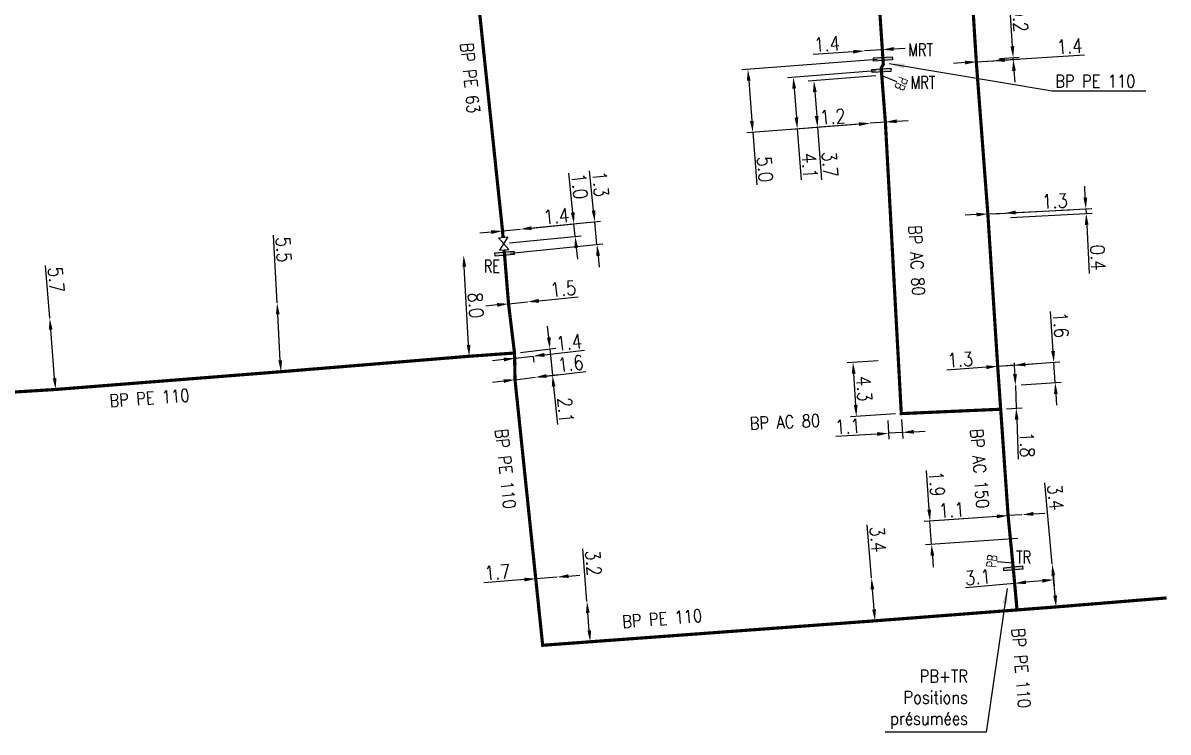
# Model space of a CAD drawing. Header units: millimetres. Extents: x 183997 to 185000, y 127999 to 129007.
# Drawn here: x 184909.6 to 185000.1, y 128909 to 128965.2 of the extents above; entities that cross this region are included whole.
import ezdxf
from ezdxf.enums import TextEntityAlignment as Align

# ---------------------------------------------------------------- set-up
doc = ezdxf.new("R2010")
doc.units = ezdxf.units.MM
doc.header["$PDMODE"] = 34
doc.linetypes.add('L_25_AP', pattern=[2000, 1000, 1000])
doc.linetypes.add('L_25_PE', pattern=[2000, 1000, 1000])
doc.layers.get('0').update_dxf_attribs({"linetype": 'CONTINUOUS'})
doc.layers.get('DEFPOINTS').update_dxf_attribs({"linetype": 'CONTINUOUS'})
for name, color, linetype in [('L_150', 1, 'CONTINUOUS'), ('L_300', 7, 'CONTINUOUS'), ('L_340', 7, 'CONTINUOUS')]:
    doc.layers.add(name, color=color, linetype=linetype)
doc.styles.add('G_ROMANS', font='ROMANS.SHX', dxfattribs={"width": 0.75})
doc.styles.get("Standard").update_dxf_attribs({"font": 'romans.shx', "width": 0.85})
doc.dimstyles.get("Standard").update_dxf_attribs({"dimtxt": 1.5, "dimasz": 1.2, "dimexe": 0.625, "dimexo": 0.625, "dimgap": 0.25, "dimtad": 1, "dimdec": 1, "dimzin": 0, "dimdsep": 46, "dimtxsty": 'Standard', "dimcen": -0.5, "dimadec": 0, "dimazin": 0, "dimtfac": 1, "dimtdec": 1, "dimtmove": 0, "dimatfit": 3, "dimfxl": 0, "dimtolj": 1, "dimtzin": 0, "dimarcsym": 0})

# ---------------------------------------------------------------- blocks, each defined once
blk = doc.blocks.new('L_300_09')
at = {"color": 0, "linetype": 'Continuous', "flags": 128}
blk.add_lwpolyline([(0.5, -0.375), (-0.5, 0.375), (-0.5, -0.375), (0.5, 0.375), (0.5, -0.375)], dxfattribs=at)
at = {"color": 0, "linetype": 'Continuous', "width": 0.75}
blk.add_attdef('NUM', text='', height=1, dxfattribs=at).set_placement((0, 1.691), align=Align.MIDDLE_CENTER)
at = {"color": 0, "linetype": 'Continuous', "width": 0.75, "flags": 3}
for tag, p in [('DEF_LEG', (0, -5)), ('DEF_COUP', (0, -7.5)), ('DEF_TYPE', (0, -10))]:
    blk.add_attdef(tag, text='', height=1.2, dxfattribs=at).set_placement(p, align=Align.MIDDLE)
blk = doc.blocks.new('L_340_19')
at = {"linetype": 'Continuous'}
blk.add_hatch(color=0, dxfattribs=at).paths.add_polyline_path([(0.125, 0.75), (-0.125, 0.75), (-0.125, -0.75), (0.125, -0.75)])
at = {"color": 0, "linetype": 'Continuous'}
blk.add_lwpolyline([(-0.125, 0.75), (0.125, 0.75), (0.125, -0.75), (-0.125, -0.75)], close=True, dxfattribs=at)
at = {"color": 0, "linetype": 'Continuous', "width": 0.75}
for tag, height, flags, p in [('TR', 1, 8, (0, 1.981)), ('DEF_LEG', 1.2, 3, (0, -5)), ('DEF_COUP', 1.2, 3, (0, -7.5)), ('DEF_TYPE', 1.2, 3, (0, -10))]:
    blk.add_attdef(tag, text='', height=height, dxfattribs=dict(at, flags=flags)).set_placement(p, align=Align.MIDDLE)
blk = doc.blocks.new('L_340_13')
at = {"color": 0, "linetype": 'Continuous', "flags": 128}
blk.add_lwpolyline([(0, 0), (0, 1.25)], dxfattribs=at)
at = {"color": 0, "linetype": 'Continuous', "style": 'G_ROMANS', "width": 0.75}
blk.add_text('PB', height=0.75, dxfattribs=at).set_placement((0, 1.663), align=Align.MIDDLE)
at = {"color": 0, "linetype": 'Continuous', "width": 0.75, "flags": 3}
for tag, p in [('DEF_LEG', (0, -10)), ('DEF_COUP', (0, -12.5)), ('DEF_TYPE', (0, -15))]:
    blk.add_attdef(tag, text='', height=1.2, dxfattribs=at).set_placement(p, align=Align.MIDDLE)
blk = doc.blocks.new('L_340_17')
at = {"linetype": 'Continuous'}
blk.add_hatch(color=0, dxfattribs=at).paths.add_polyline_path([(0.125, 0.75), (-0.125, 0.75), (-0.125, -0.75), (0.125, -0.75)])
at = {"color": 0, "linetype": 'Continuous'}
blk.add_lwpolyline([(-0.125, 0.75), (0.125, 0.75), (0.125, -0.75), (-0.125, -0.75)], close=True, dxfattribs=at)
at = {"color": 0, "linetype": 'Continuous', "width": 0.75}
for tag, height, flags, p in [('MRT', 1, 8, (0, 2.5)), ('DEF_LEG', 1.2, 3, (0, -5)), ('DEF_COUP', 1.2, 3, (0, -7.5)), ('DEF_TYPE', 1.2, 3, (0, -10))]:
    blk.add_attdef(tag, text='', height=height, dxfattribs=dict(at, flags=flags)).set_placement(p, align=Align.MIDDLE)
blk = doc.blocks.new('L_340_20')
at = {"linetype": 'Continuous'}
blk.add_hatch(color=0, dxfattribs=at).paths.add_polyline_path([(0.125, 0.75), (-0.125, 0.75), (-0.125, -0.75), (0.125, -0.75)])
at = {"color": 0, "linetype": 'Continuous'}
blk.add_lwpolyline([(-0.125, 0.75), (0.125, 0.75), (0.125, -0.75), (-0.125, -0.75)], close=True, dxfattribs=at)
at = {"color": 0, "linetype": 'Continuous', "width": 0.75}
for tag, height, flags, p in [('RE', 1, 8, (0, 2.189)), ('DEF_LEG', 1.2, 3, (0, -5)), ('DEF_COUP', 1.2, 3, (0, -7.5)), ('DEF_TYPE', 1.2, 3, (0, -10))]:
    blk.add_attdef(tag, text='', height=height, dxfattribs=dict(at, flags=flags)).set_placement(p, align=Align.MIDDLE)
blk = doc.blocks.new('*D280')
at = {"layer": 'DEFPOINTS', "color": 0, "linetype": 'Continuous', "transparency": 16777216}
for p in [(184944.423, 128946.77), (184944.423, 128946.77), (184944.861, 128938.782)]:
    blk.add_point(p, dxfattribs=at)
at = {"layer": 'L_150', "color": 0, "linetype": 'Continuous', "lineweight": -2, "transparency": 16777216}
blk.add_line((184944.811, 128939.68), (184944.472, 128945.871), dxfattribs=at)
at = {"layer": 'L_150', "color": 0, "linetype": 'Continuous', "transparency": 16777216}
for points in [[(184944.622, 128945.879), (184944.323, 128945.863), (184944.423, 128946.77)], [(184944.961, 128939.688), (184944.662, 128939.672), (184944.861, 128938.782)]]:
    blk.add_solid(points, dxfattribs=at)
at = {"layer": 'L_150', "color": 0, "linetype": 'Continuous', "transparency": 16777216, "insert": (184945.391, 128942.817), "char_height": 1.125, "attachment_point": 5, "rotation": 273.13405}
blk.add_mtext('\\A1;8.0', dxfattribs=at)
blk = doc.blocks.new('*D281')
at = {"layer": 'DEFPOINTS', "color": 0, "linetype": 'Continuous', "transparency": 16777216}
for p in [(184950.073, 128937.114), (184950.073, 128937.114), (184948.483, 128936.927)]:
    blk.add_point(p, dxfattribs=at)
at = {"layer": 'L_150', "color": 0, "linetype": 'Continuous', "lineweight": -2, "transparency": 16777216}
for p, q in [((184948.483, 128936.927), (184950.073, 128937.114)), ((184950.966, 128937.219), (184954.087, 128937.587)), ((184947.59, 128936.822), (184946.696, 128936.716))]:
    blk.add_line(p, q, dxfattribs=at)
at = {"layer": 'L_150', "color": 0, "linetype": 'Continuous', "transparency": 16777216}
for points in [[(184950.949, 128937.368), (184950.984, 128937.07), (184950.073, 128937.114)], [(184947.572, 128936.971), (184947.607, 128936.673), (184948.483, 128936.927)]]:
    blk.add_solid(points, dxfattribs=at)
at = {"layer": 'L_150', "color": 0, "linetype": 'Continuous', "transparency": 16777216, "insert": (184952.886, 128938.201), "char_height": 1.125, "attachment_point": 5, "rotation": 6.71749}
blk.add_mtext('\\A1;1.6', dxfattribs=at)
blk = doc.blocks.new('*D282')
at = {"layer": 'DEFPOINTS', "color": 0, "linetype": 'Continuous', "transparency": 16777216}
for p in [(184948.444, 128939.036), (184949.864, 128939.204), (184949.913, 128938.79)]:
    blk.add_point(p, dxfattribs=at)
at = {"layer": 'L_150', "color": 0, "linetype": 'Continuous', "lineweight": -2, "transparency": 16777216}
for p, q in [((184950.807, 128938.895), (184953.972, 128939.268)), ((184947.599, 128938.517), (184946.705, 128938.412)), ((184948.493, 128938.623), (184949.913, 128938.79)), ((184948.499, 128938.571), (184948.548, 128938.157)), ((184949.919, 128938.738), (184949.968, 128938.324))]:
    blk.add_line(p, q, dxfattribs=at)
at = {"layer": 'L_150', "color": 0, "linetype": 'Continuous', "transparency": 16777216}
for points in [[(184950.789, 128939.044), (184950.824, 128938.746), (184949.913, 128938.79)], [(184947.581, 128938.666), (184947.616, 128938.369), (184948.493, 128938.623)]]:
    blk.add_solid(points, dxfattribs=at)
at = {"layer": 'L_150', "color": 0, "linetype": 'Continuous', "transparency": 16777216, "insert": (184952.749, 128939.879), "char_height": 1.125, "attachment_point": 5, "rotation": 6.71749}
blk.add_mtext('\\A1;1.4', dxfattribs=at)
blk = doc.blocks.new('*D283')
at = {"layer": 'DEFPOINTS', "color": 0, "linetype": 'Continuous', "transparency": 16777216}
for p in [(184954.173, 128919.38), (184954.173, 128919.38), (184954.428, 128916.19)]:
    blk.add_point(p, dxfattribs=at)
at = {"layer": 'L_150', "color": 0, "linetype": 'Continuous', "lineweight": -2, "transparency": 16777216}
for p, q in [((184954.173, 128919.38), (184953.84, 128923.545)), ((184954.356, 128917.087), (184954.245, 128918.483))]:
    blk.add_line(p, q, dxfattribs=at)
at = {"layer": 'L_150', "color": 0, "linetype": 'Continuous', "transparency": 16777216}
for points in [[(184954.394, 128918.495), (184954.095, 128918.471), (184954.173, 128919.38)], [(184954.506, 128917.099), (184954.206, 128917.075), (184954.428, 128916.19)]]:
    blk.add_solid(points, dxfattribs=at)
at = {"layer": 'L_150', "color": 0, "linetype": 'Continuous', "transparency": 16777216, "insert": (184954.683, 128922.42), "char_height": 1.125, "attachment_point": 5, "rotation": 274.5664}
blk.add_mtext('\\A1;3.2', dxfattribs=at)
blk = doc.blocks.new('*D284')
at = {"layer": 'DEFPOINTS', "color": 0, "linetype": 'Continuous', "transparency": 16777216}
for p in [(184948.89, 128948.832), (184954.787, 128949.42), (184947.648, 128946.898)]:
    blk.add_point(p, dxfattribs=at)
at = {"layer": 'L_340', "color": 0, "linetype": 'Continuous', "lineweight": -2, "transparency": 16777216}
for p, q in [((184954.698, 128950.315), (184954.386, 128953.442)), ((184949.356, 128948.878), (184955.253, 128949.466)), ((184954.965, 128947.627), (184954.787, 128949.42)), ((184948.115, 128946.945), (184955.432, 128947.674)), ((184955.055, 128946.732), (184955.144, 128945.836))]:
    blk.add_line(p, q, dxfattribs=at)
at = {"layer": 'L_340', "color": 0, "linetype": 'Continuous', "transparency": 16777216}
for points in [[(184954.847, 128950.33), (184954.548, 128950.3), (184954.787, 128949.42)], [(184955.204, 128946.747), (184954.905, 128946.717), (184954.965, 128947.627)]]:
    blk.add_solid(points, dxfattribs=at)
at = {"layer": 'L_340', "color": 0, "linetype": 'Continuous', "transparency": 16777216, "insert": (184955.243, 128952.401), "char_height": 1.125, "attachment_point": 5, "rotation": 275.69195}
blk.add_mtext('\\A1;1.3', dxfattribs=at)
blk = doc.blocks.new('*D285')
at = {"layer": 'DEFPOINTS', "color": 0, "linetype": 'Continuous', "transparency": 16777216}
for p in [(184976.674, 128921.237), (184976.674, 128921.237), (184976.948, 128917.848)]:
    blk.add_point(p, dxfattribs=at)
at = {"layer": 'L_150', "color": 0, "linetype": 'Continuous', "lineweight": -2, "transparency": 16777216}
for p, q in [((184976.674, 128921.237), (184976.334, 128925.448)), ((184976.875, 128918.745), (184976.746, 128920.34))]:
    blk.add_line(p, q, dxfattribs=at)
at = {"layer": 'L_150', "color": 0, "linetype": 'Continuous', "transparency": 16777216}
for points in [[(184976.896, 128920.352), (184976.597, 128920.328), (184976.674, 128921.237)], [(184977.025, 128918.758), (184976.726, 128918.733), (184976.948, 128917.848)]]:
    blk.add_solid(points, dxfattribs=at)
at = {"layer": 'L_150', "color": 0, "linetype": 'Continuous', "transparency": 16777216, "insert": (184977.179, 128924.3), "char_height": 1.125, "attachment_point": 5, "rotation": 274.62007}
blk.add_mtext('\\A1;3.4', dxfattribs=at)
blk = doc.blocks.new('*D302')
at = {"layer": 'DEFPOINTS', "color": 0, "linetype": 'Continuous', "transparency": 16777216}
for p in [(184990.965, 128922.333), (184990.965, 128922.333), (184991.273, 128918.947)]:
    blk.add_point(p, dxfattribs=at)
at = {"layer": 'L_150', "color": 0, "linetype": 'Continuous', "lineweight": -2, "transparency": 16777216}
for p, q in [((184990.965, 128922.333), (184990.378, 128928.761)), ((184991.192, 128919.844), (184991.046, 128921.437))]:
    blk.add_line(p, q, dxfattribs=at)
at = {"layer": 'L_150', "color": 0, "linetype": 'Continuous', "transparency": 16777216}
for points in [[(184991.196, 128921.451), (184990.897, 128921.423), (184990.965, 128922.333)], [(184991.341, 128919.857), (184991.042, 128919.83), (184991.273, 128918.947)]]:
    blk.add_solid(points, dxfattribs=at)
at = {"layer": 'L_150', "color": 0, "linetype": 'Continuous', "transparency": 16777216, "insert": (184991.235, 128927.622), "char_height": 1.125, "attachment_point": 5, "rotation": 275.21199}
blk.add_mtext('\\A1;3.4', dxfattribs=at)
blk = doc.blocks.new('*D303')
at = {"layer": 'DEFPOINTS', "color": 0, "linetype": 'Continuous', "transparency": 16777216}
for p in [(184987.474, 128926.172), (184988.699, 128924.402), (184981.422, 128923.9)]:
    blk.add_point(p, dxfattribs=at)
at = {"layer": 'L_150', "color": 0, "linetype": 'Continuous', "lineweight": -2, "transparency": 16777216}
for p, q in [((184981.233, 128926.643), (184981.02, 128929.732)), ((184987.007, 128926.139), (184980.827, 128925.713)), ((184981.422, 128923.9), (184981.295, 128925.745)), ((184988.231, 128924.369), (184980.954, 128923.867)), ((184981.484, 128923.002), (184981.546, 128922.104))]:
    blk.add_line(p, q, dxfattribs=at)
at = {"layer": 'L_150', "color": 0, "linetype": 'Continuous', "transparency": 16777216}
for points in [[(184981.382, 128926.653), (184981.083, 128926.633), (184981.295, 128925.745)], [(184981.634, 128923.012), (184981.334, 128922.991), (184981.422, 128923.9)]]:
    blk.add_solid(points, dxfattribs=at)
at = {"layer": 'L_150', "color": 0, "linetype": 'Continuous', "transparency": 16777216, "insert": (184981.843, 128928.688), "char_height": 1.125, "attachment_point": 5, "rotation": 273.94608}
blk.add_mtext('\\A1;1.9', dxfattribs=at)
blk = doc.blocks.new('*D304')
at = {"layer": 'DEFPOINTS', "color": 0, "linetype": 'Continuous', "transparency": 16777216}
for p in [(184986.65, 128937.979), (184988.051, 128936.475), (184991.193, 128936.698)]:
    blk.add_point(p, dxfattribs=at)
at = {"layer": 'L_150', "color": 0, "linetype": 'Continuous', "lineweight": -2, "transparency": 16777216}
for p, q in [((184991.031, 128939.193), (184990.827, 128942.328)), ((184987.118, 128938.013), (184991.557, 128938.328)), ((184991.193, 128936.698), (184991.089, 128938.295)), ((184988.518, 128936.508), (184991.66, 128936.731)), ((184991.251, 128935.8), (184991.309, 128934.902))]:
    blk.add_line(p, q, dxfattribs=at)
at = {"layer": 'L_150', "color": 0, "linetype": 'Continuous', "transparency": 16777216}
for points in [[(184991.18, 128939.202), (184990.881, 128939.183), (184991.089, 128938.295)], [(184991.401, 128935.81), (184991.101, 128935.79), (184991.193, 128936.698)]]:
    blk.add_solid(points, dxfattribs=at)
at = {"layer": 'L_150', "color": 0, "linetype": 'Continuous', "transparency": 16777216, "insert": (184991.648, 128941.258), "char_height": 1.125, "attachment_point": 5, "rotation": 273.71671}
blk.add_mtext('\\A1;1.6', dxfattribs=at)
blk = doc.blocks.new('*D305')
at = {"layer": 'DEFPOINTS', "color": 0, "linetype": 'Continuous', "transparency": 16777216}
for p in [(184986.65, 128937.979), (184987.947, 128938.072), (184987.947, 128938.072)]:
    blk.add_point(p, dxfattribs=at)
at = {"layer": 'L_150', "color": 0, "linetype": 'Continuous', "lineweight": -2, "transparency": 16777216}
for p, q in [((184987.947, 128938.072), (184986.65, 128937.979)), ((184988.845, 128938.135), (184989.742, 128938.199)), ((184985.753, 128937.916), (184982.618, 128937.693))]:
    blk.add_line(p, q, dxfattribs=at)
at = {"layer": 'L_150', "color": 0, "linetype": 'Continuous', "transparency": 16777216}
for points in [[(184985.742, 128938.065), (184985.763, 128937.766), (184986.65, 128937.979)], [(184988.834, 128938.285), (184988.855, 128937.986), (184987.947, 128938.072)]]:
    blk.add_solid(points, dxfattribs=at)
at = {"layer": 'L_150', "color": 0, "linetype": 'Continuous', "transparency": 16777216, "insert": (184983.683, 128938.521), "char_height": 1.125, "attachment_point": 5, "rotation": 4.06141}
blk.add_mtext('\\A1;1.3', dxfattribs=at)
blk = doc.blocks.new('*D306')
at = {"layer": 'DEFPOINTS', "color": 0, "linetype": 'Continuous', "transparency": 16777216}
for p in [(184977.93, 128934.175), (184979.028, 128934.244), (184978.024, 128932.683)]:
    blk.add_point(p, dxfattribs=at)
at = {"layer": 'L_150', "color": 0, "linetype": 'Continuous', "lineweight": -2, "transparency": 16777216}
for p, q in [((184977.959, 128933.708), (184978.053, 128932.215)), ((184979.057, 128933.777), (184979.151, 128932.284)), ((184977.125, 128932.626), (184973.864, 128932.422)), ((184979.121, 128932.752), (184978.024, 128932.683)), ((184980.02, 128932.808), (184980.918, 128932.865))]:
    blk.add_line(p, q, dxfattribs=at)
at = {"layer": 'L_150', "color": 0, "linetype": 'Continuous', "transparency": 16777216}
for points in [[(184977.116, 128932.776), (184977.135, 128932.477), (184978.024, 128932.683)], [(184980.01, 128932.958), (184980.029, 128932.658), (184979.121, 128932.752)]]:
    blk.add_solid(points, dxfattribs=at)
at = {"layer": 'L_150', "color": 0, "linetype": 'Continuous', "transparency": 16777216, "insert": (184974.799, 128933.232), "char_height": 1.125, "attachment_point": 5, "rotation": 3.59339}
blk.add_mtext('\\A1;1.1', dxfattribs=at)
blk = doc.blocks.new('*D307')
at = {"layer": 'DEFPOINTS', "color": 0, "linetype": 'Continuous', "transparency": 16777216}
for p in [(184976.573, 128957.217), (184976.573, 128957.217), (184977.769, 128957.309)]:
    blk.add_point(p, dxfattribs=at)
at = {"layer": 'L_150', "color": 0, "linetype": 'Continuous', "lineweight": -2, "transparency": 16777216}
for p, q in [((184975.676, 128957.148), (184972.543, 128956.906)), ((184977.769, 128957.309), (184976.573, 128957.217)), ((184978.667, 128957.378), (184979.564, 128957.448))]:
    blk.add_line(p, q, dxfattribs=at)
at = {"layer": 'L_150', "color": 0, "linetype": 'Continuous', "transparency": 16777216}
for points in [[(184975.664, 128957.297), (184975.687, 128956.998), (184976.573, 128957.217)], [(184978.655, 128957.528), (184978.678, 128957.229), (184977.769, 128957.309)]]:
    blk.add_solid(points, dxfattribs=at)
at = {"layer": 'L_150', "color": 0, "linetype": 'Continuous', "transparency": 16777216, "insert": (184973.603, 128957.74), "char_height": 1.125, "attachment_point": 5, "rotation": 4.41013}
blk.add_mtext('\\A1;1.2', dxfattribs=at)
blk = doc.blocks.new('*D308')
at = {"layer": 'DEFPOINTS', "color": 0, "linetype": 'Continuous', "transparency": 16777216}
for p in [(184977.484, 128960.998), (184976.573, 128957.217), (184972.406, 128956.895)]:
    blk.add_point(p, dxfattribs=at)
at = {"layer": 'L_340', "color": 0, "linetype": 'Continuous', "lineweight": -2, "transparency": 16777216}
for p, q in [((184977.017, 128960.962), (184971.654, 128960.548)), ((184972.191, 128959.687), (184972.337, 128957.792)), ((184976.106, 128957.181), (184971.939, 128956.859)), ((184972.406, 128956.895), (184972.728, 128952.729))]:
    blk.add_line(p, q, dxfattribs=at)
at = {"layer": 'L_340', "color": 0, "linetype": 'Continuous', "transparency": 16777216}
for points in [[(184972.34, 128959.698), (184972.041, 128959.675), (184972.121, 128960.584)], [(184972.487, 128957.804), (184972.187, 128957.781), (184972.406, 128956.895)]]:
    blk.add_solid(points, dxfattribs=at)
at = {"layer": 'L_340', "color": 0, "linetype": 'Continuous', "transparency": 16777216, "insert": (184973.384, 128953.972), "char_height": 1.125, "attachment_point": 5, "rotation": 274.41785}
blk.add_mtext('\\A1;3.7', dxfattribs=at)
blk = doc.blocks.new('*D313')
at = {"layer": 'DEFPOINTS', "color": 0, "linetype": 'Continuous', "transparency": 16777216}
for p in [(184985.872, 128950.037), (184987.17, 128950.105), (184987.17, 128950.105)]:
    blk.add_point(p, dxfattribs=at)
at = {"layer": 'L_150', "color": 0, "linetype": 'Continuous', "lineweight": -2, "transparency": 16777216}
for p, q in [((184984.973, 128949.991), (184984.074, 128949.944)), ((184985.872, 128950.037), (184987.17, 128950.105)), ((184988.069, 128950.151), (184992.326, 128950.371))]:
    blk.add_line(p, q, dxfattribs=at)
at = {"layer": 'L_150', "color": 0, "linetype": 'Continuous', "transparency": 16777216}
for points in [[(184984.965, 128950.141), (184984.981, 128949.841), (184985.872, 128950.037)], [(184988.061, 128950.301), (184988.077, 128950.001), (184987.17, 128950.105)]]:
    blk.add_solid(points, dxfattribs=at)
at = {"layer": 'L_150', "color": 0, "linetype": 'Continuous', "transparency": 16777216, "insert": (184991.168, 128951.062), "char_height": 1.125, "attachment_point": 5, "rotation": 2.96227}
blk.add_mtext('\\A1;1.3', dxfattribs=at)
blk = doc.blocks.new('*D314')
at = {"layer": 'DEFPOINTS', "color": 0, "linetype": 'Continuous', "transparency": 16777216}
for p in [(184984.959, 128962.076), (184986.326, 128962.165), (184986.326, 128962.165)]:
    blk.add_point(p, dxfattribs=at)
at = {"layer": 'L_150', "color": 0, "linetype": 'Continuous', "lineweight": -2, "transparency": 16777216}
for p, q in [((184987.224, 128962.224), (184993.518, 128962.635)), ((184984.061, 128962.017), (184983.163, 128961.958)), ((184984.959, 128962.076), (184986.326, 128962.165))]:
    blk.add_line(p, q, dxfattribs=at)
at = {"layer": 'L_150', "color": 0, "linetype": 'Continuous', "transparency": 16777216}
for points in [[(184984.051, 128962.167), (184984.071, 128961.867), (184984.959, 128962.076)], [(184987.215, 128962.373), (184987.234, 128962.074), (184986.326, 128962.165)]]:
    blk.add_solid(points, dxfattribs=at)
at = {"layer": 'L_150', "color": 0, "linetype": 'Continuous', "transparency": 16777216, "insert": (184992.328, 128963.309), "char_height": 1.125, "attachment_point": 5, "rotation": 3.73959}
blk.add_mtext('\\A1;1.4', dxfattribs=at)
blk = doc.blocks.new('*D322')
at = {"layer": 'DEFPOINTS', "color": 0, "linetype": 'Continuous', "transparency": 16777216}
for p in [(184990.965, 128922.333), (184991.077, 128921.096), (184988.182, 128918.71)]:
    blk.add_point(p, dxfattribs=at)
at = {"layer": 'L_150', "color": 0, "linetype": 'Continuous', "lineweight": -2, "transparency": 16777216}
for p, q in [((184991.007, 128921.866), (184991.12, 128920.629)), ((184987.99, 128920.814), (184984.101, 128920.46)), ((184988.14, 128919.177), (184987.948, 128921.281)), ((184990.181, 128921.014), (184988.887, 128920.896))]:
    blk.add_line(p, q, dxfattribs=at)
at = {"layer": 'L_150', "color": 0, "linetype": 'Continuous', "transparency": 16777216}
for points in [[(184988.873, 128921.046), (184988.9, 128920.747), (184987.99, 128920.814)], [(184990.168, 128921.164), (184990.195, 128920.865), (184991.077, 128921.096)]]:
    blk.add_solid(points, dxfattribs=at)
at = {"layer": 'L_150', "color": 0, "linetype": 'Continuous', "transparency": 16777216, "insert": (184985.081, 128921.302), "char_height": 1.125, "attachment_point": 5, "rotation": 5.21199}
blk.add_mtext('\\A1;3.1', dxfattribs=at)
blk = doc.blocks.new('*D324')
at = {"layer": 'DEFPOINTS', "color": 0, "linetype": 'Continuous', "transparency": 16777216}
for p in [(184987.474, 128926.172), (184988.572, 128926.247), (184988.572, 128926.247)]:
    blk.add_point(p, dxfattribs=at)
at = {"layer": 'L_150', "color": 0, "linetype": 'Continuous', "lineweight": -2, "transparency": 16777216}
for p, q in [((184988.572, 128926.247), (184987.474, 128926.172)), ((184989.47, 128926.309), (184990.368, 128926.371)), ((184986.577, 128926.11), (184982.078, 128925.799))]:
    blk.add_line(p, q, dxfattribs=at)
at = {"layer": 'L_150', "color": 0, "linetype": 'Continuous', "transparency": 16777216}
for points in [[(184986.566, 128926.259), (184986.587, 128925.96), (184987.474, 128926.172)], [(184989.459, 128926.459), (184989.48, 128926.16), (184988.572, 128926.247)]]:
    blk.add_solid(points, dxfattribs=at)
at = {"layer": 'L_150', "color": 0, "linetype": 'Continuous', "transparency": 16777216, "insert": (184983.008, 128926.615), "char_height": 1.125, "attachment_point": 5, "rotation": 3.94608}
blk.add_mtext('\\A1;1.1', dxfattribs=at)
blk = doc.blocks.new('*D326')
at = {"layer": 'DEFPOINTS', "color": 0, "linetype": 'Continuous', "transparency": 16777216}
for p in [(184977.576, 128962.309), (184976.573, 128957.217), (184967.28, 128956.499)]:
    blk.add_point(p, dxfattribs=at)
at = {"layer": 'L_340', "color": 0, "linetype": 'Continuous', "lineweight": -2, "transparency": 16777216}
for p, q in [((184977.109, 128962.273), (184966.428, 128961.448)), ((184966.965, 128960.587), (184967.211, 128957.396)), ((184976.106, 128957.181), (184966.813, 128956.463)), ((184967.28, 128956.499), (184967.602, 128952.333))]:
    blk.add_line(p, q, dxfattribs=at)
at = {"layer": 'L_340', "color": 0, "linetype": 'Continuous', "transparency": 16777216}
for points in [[(184967.114, 128960.598), (184966.815, 128960.575), (184966.895, 128961.484)], [(184967.361, 128957.408), (184967.061, 128957.385), (184967.28, 128956.499)]]:
    blk.add_solid(points, dxfattribs=at)
at = {"layer": 'L_340', "color": 0, "linetype": 'Continuous', "transparency": 16777216, "insert": (184968.258, 128953.576), "char_height": 1.125, "attachment_point": 5, "rotation": 274.41785}
blk.add_mtext('\\A1;5.0', dxfattribs=at)
blk = doc.blocks.new('*D327')
at = {"layer": 'DEFPOINTS', "color": 0, "linetype": 'Continuous', "transparency": 16777216}
for p in [(184976.131, 128962.938), (184976.131, 128962.938), (184977.528, 128963.034)]:
    blk.add_point(p, dxfattribs=at)
at = {"layer": 'L_150', "color": 0, "linetype": 'Continuous', "lineweight": -2, "transparency": 16777216}
for p, q in [((184975.233, 128962.876), (184972.053, 128962.657)), ((184977.528, 128963.034), (184976.131, 128962.938)), ((184978.426, 128963.096), (184979.323, 128963.158))]:
    blk.add_line(p, q, dxfattribs=at)
at = {"layer": 'L_150', "color": 0, "linetype": 'Continuous', "transparency": 16777216}
for points in [[(184975.223, 128963.026), (184975.243, 128962.726), (184976.131, 128962.938)], [(184978.415, 128963.246), (184978.436, 128962.947), (184977.528, 128963.034)]]:
    blk.add_solid(points, dxfattribs=at)
at = {"layer": 'L_150', "color": 0, "linetype": 'Continuous', "transparency": 16777216, "insert": (184973.143, 128963.484), "char_height": 1.125, "attachment_point": 5, "rotation": 3.94519}
blk.add_mtext('\\A1;1.4', dxfattribs=at)
blk = doc.blocks.new('*D346')
at = {"layer": 'DEFPOINTS', "color": 0, "linetype": 'Continuous', "transparency": 16777216}
for p in [(184929.673, 128943.001), (184929.673, 128943.001), (184929.971, 128937.559)]:
    blk.add_point(p, dxfattribs=at)
at = {"layer": 'L_150', "color": 0, "linetype": 'Continuous', "lineweight": -2, "transparency": 16777216}
for p, q in [((184929.673, 128943.001), (184929.379, 128948.361)), ((184929.921, 128938.458), (184929.722, 128942.102))]:
    blk.add_line(p, q, dxfattribs=at)
at = {"layer": 'L_150', "color": 0, "linetype": 'Continuous', "transparency": 16777216}
for points in [[(184929.872, 128942.11), (184929.572, 128942.094), (184929.673, 128943.001)], [(184930.071, 128938.466), (184929.772, 128938.449), (184929.971, 128937.559)]]:
    blk.add_solid(points, dxfattribs=at)
at = {"layer": 'L_150', "color": 0, "linetype": 'Continuous', "transparency": 16777216, "insert": (184930.193, 128947.214), "char_height": 1.125, "attachment_point": 5, "rotation": 273.13405}
blk.add_mtext('\\A1;5.5', dxfattribs=at)
blk = doc.blocks.new('*D348')
at = {"layer": 'DEFPOINTS', "color": 0, "linetype": 'Continuous', "transparency": 16777216}
for p in [(184948.89, 128948.832), (184948.89, 128948.832), (184947.497, 128948.693)]:
    blk.add_point(p, dxfattribs=at)
at = {"layer": 'L_150', "color": 0, "linetype": 'Continuous', "lineweight": -2, "transparency": 16777216}
for p, q in [((184947.497, 128948.693), (184948.89, 128948.832)), ((184949.785, 128948.921), (184952.957, 128949.237)), ((184946.601, 128948.604), (184945.706, 128948.514))]:
    blk.add_line(p, q, dxfattribs=at)
at = {"layer": 'L_150', "color": 0, "linetype": 'Continuous', "transparency": 16777216}
for points in [[(184949.77, 128949.07), (184949.8, 128948.772), (184948.89, 128948.832)], [(184946.586, 128948.753), (184946.616, 128948.454), (184947.497, 128948.693)]]:
    blk.add_solid(points, dxfattribs=at)
at = {"layer": 'L_150', "color": 0, "linetype": 'Continuous', "transparency": 16777216, "insert": (184951.745, 128949.87), "char_height": 1.125, "attachment_point": 5, "rotation": 5.69195}
blk.add_mtext('\\A1;1.4', dxfattribs=at)
blk = doc.blocks.new('*D349')
at = {"layer": 'DEFPOINTS', "color": 0, "linetype": 'Continuous', "transparency": 16777216}
for p in [(184911.695, 128941.785), (184911.695, 128941.785), (184912.148, 128936.153)]:
    blk.add_point(p, dxfattribs=at)
at = {"layer": 'L_150', "color": 0, "linetype": 'Continuous', "lineweight": -2, "transparency": 16777216}
for p, q in [((184911.695, 128941.785), (184911.359, 128945.95)), ((184912.076, 128937.05), (184911.767, 128940.888))]:
    blk.add_line(p, q, dxfattribs=at)
at = {"layer": 'L_150', "color": 0, "linetype": 'Continuous', "transparency": 16777216}
for points in [[(184911.916, 128940.9), (184911.617, 128940.876), (184911.695, 128941.785)], [(184912.226, 128937.062), (184911.927, 128937.038), (184912.148, 128936.153)]]:
    blk.add_solid(points, dxfattribs=at)
at = {"layer": 'L_150', "color": 0, "linetype": 'Continuous', "transparency": 16777216, "insert": (184912.202, 128944.825), "char_height": 1.125, "attachment_point": 5, "rotation": 274.60532}
blk.add_mtext('\\A1;5.7', dxfattribs=at)
blk = doc.blocks.new('*D350')
at = {"layer": 'DEFPOINTS', "color": 0, "linetype": 'Continuous', "transparency": 16777216}
for p in [(184947.97, 128942.931), (184949.463, 128943.08), (184949.463, 128943.08)]:
    blk.add_point(p, dxfattribs=at)
at = {"layer": 'L_150', "color": 0, "linetype": 'Continuous', "lineweight": -2, "transparency": 16777216}
for p, q in [((184950.359, 128943.169), (184953.485, 128943.481)), ((184947.075, 128942.842), (184946.179, 128942.753)), ((184947.97, 128942.931), (184949.463, 128943.08))]:
    blk.add_line(p, q, dxfattribs=at)
at = {"layer": 'L_150', "color": 0, "linetype": 'Continuous', "transparency": 16777216}
for points in [[(184947.06, 128942.991), (184947.09, 128942.693), (184947.97, 128942.931)], [(184950.344, 128943.318), (184950.374, 128943.02), (184949.463, 128943.08)]]:
    blk.add_solid(points, dxfattribs=at)
at = {"layer": 'L_150', "color": 0, "linetype": 'Continuous', "transparency": 16777216, "insert": (184952.295, 128944.116), "char_height": 1.125, "attachment_point": 5, "rotation": 5.69195}
blk.add_mtext('\\A1;1.5', dxfattribs=at)
blk = doc.blocks.new('*D351')
at = {"layer": 'DEFPOINTS', "color": 0, "linetype": 'Continuous', "transparency": 16777216}
for p in [(184948.444, 128939.036), (184950.072, 128937.114), (184951.45, 128937.276)]:
    blk.add_point(p, dxfattribs=at)
at = {"layer": 'L_150', "color": 0, "linetype": 'Continuous', "lineweight": -2, "transparency": 16777216}
for p, q in [((184951.152, 128940.261), (184951.063, 128941.157)), ((184948.91, 128939.091), (184951.707, 128939.421)), ((184951.242, 128939.366), (184951.45, 128937.276)), ((184950.538, 128937.169), (184951.916, 128937.331)), ((184951.539, 128936.381), (184951.837, 128933.39))]:
    blk.add_line(p, q, dxfattribs=at)
at = {"layer": 'L_150', "color": 0, "linetype": 'Continuous', "transparency": 16777216}
for points in [[(184951.302, 128940.276), (184951.003, 128940.247), (184951.242, 128939.366)], [(184951.688, 128936.396), (184951.39, 128936.366), (184951.45, 128937.276)]]:
    blk.add_solid(points, dxfattribs=at)
at = {"layer": 'L_150', "color": 0, "linetype": 'Continuous', "transparency": 16777216, "insert": (184952.479, 128934.512), "char_height": 1.125, "attachment_point": 5, "rotation": 275.69195}
blk.add_mtext('\\A1;2.1', dxfattribs=at)
blk = doc.blocks.new('*D352')
at = {"layer": 'DEFPOINTS', "color": 0, "linetype": 'Continuous', "transparency": 16777216}
for p in [(184950.122, 128921.18), (184951.817, 128921.315), (184951.817, 128921.315)]:
    blk.add_point(p, dxfattribs=at)
at = {"layer": 'L_150', "color": 0, "linetype": 'Continuous', "lineweight": -2, "transparency": 16777216}
for p, q in [((184949.225, 128921.108), (184946.028, 128920.853)), ((184951.817, 128921.315), (184950.122, 128921.18)), ((184952.714, 128921.387), (184953.611, 128921.459))]:
    blk.add_line(p, q, dxfattribs=at)
at = {"layer": 'L_150', "color": 0, "linetype": 'Continuous', "transparency": 16777216}
for points in [[(184949.213, 128921.258), (184949.237, 128920.959), (184950.122, 128921.18)], [(184952.702, 128921.536), (184952.726, 128921.237), (184951.817, 128921.315)]]:
    blk.add_solid(points, dxfattribs=at)
at = {"layer": 'L_150', "color": 0, "linetype": 'Continuous', "transparency": 16777216, "insert": (184947.086, 128921.69), "char_height": 1.125, "attachment_point": 5, "rotation": 4.5664}
blk.add_mtext('\\A1;1.7', dxfattribs=at)
blk = doc.blocks.new('*D354')
at = {"layer": 'DEFPOINTS', "color": 0, "linetype": 'Continuous', "transparency": 16777216}
for p in [(184948.89, 128948.832), (184953.141, 128949.255), (184947.579, 128947.696)]:
    blk.add_point(p, dxfattribs=at)
at = {"layer": 'L_300', "color": 0, "linetype": 'Continuous', "lineweight": -2, "transparency": 16777216}
for p, q in [((184953.051, 128950.151), (184952.74, 128953.278)), ((184949.356, 128948.878), (184953.607, 128949.302)), ((184953.24, 128948.26), (184953.141, 128949.255)), ((184948.045, 128947.743), (184953.706, 128948.307)), ((184953.329, 128947.365), (184953.418, 128946.469))]:
    blk.add_line(p, q, dxfattribs=at)
at = {"layer": 'L_300', "color": 0, "linetype": 'Continuous', "transparency": 16777216}
for points in [[(184953.201, 128950.166), (184952.902, 128950.136), (184953.141, 128949.255)], [(184953.478, 128947.38), (184953.18, 128947.35), (184953.24, 128948.26)]]:
    blk.add_solid(points, dxfattribs=at)
at = {"layer": 'L_300', "color": 0, "linetype": 'Continuous', "transparency": 16777216, "insert": (184953.597, 128952.236), "char_height": 1.125, "attachment_point": 5, "rotation": 275.69195}
blk.add_mtext('\\A1;1.0', dxfattribs=at)
blk = doc.blocks.new('*D23')
at = {"layer": 'DEFPOINTS', "color": 0, "linetype": 'Continuous', "transparency": 16777216}
for p in [(184975.208, 128938.303), (184977.661, 128938.457), (184979.028, 128934.244)]:
    blk.add_point(p, dxfattribs=at)
at = {"layer": 'L_150', "color": 0, "linetype": 'Continuous', "lineweight": -2, "transparency": 16777216}
for p, q in [((184977.193, 128938.428), (184974.74, 128938.274)), ((184975.42, 128934.92), (184975.264, 128937.405)), ((184978.56, 128934.215), (184975.009, 128933.992))]:
    blk.add_line(p, q, dxfattribs=at)
at = {"layer": 'L_150', "color": 0, "linetype": 'Continuous', "transparency": 16777216}
for points in [[(184975.414, 128937.414), (184975.114, 128937.395), (184975.208, 128938.303)], [(184975.57, 128934.929), (184975.27, 128934.91), (184975.476, 128934.021)]]:
    blk.add_solid(points, dxfattribs=at)
at = {"layer": 'L_150', "color": 0, "linetype": 'Continuous', "transparency": 16777216, "insert": (184976.09, 128936.209), "char_height": 1.125, "attachment_point": 5, "rotation": 273.59339}
blk.add_mtext('\\A1;4.3', dxfattribs=at)
blk = doc.blocks.new('*D24')
at = {"layer": 'DEFPOINTS', "color": 0, "linetype": 'Continuous', "transparency": 16777216}
for p in [(184988.051, 128936.475), (184988.051, 128936.475), (184986.887, 128934.589)]:
    blk.add_point(p, dxfattribs=at)
at = {"layer": 'L_150', "color": 0, "linetype": 'Continuous', "lineweight": -2, "transparency": 16777216}
for p, q in [((184988.017, 128937.374), (184987.983, 128938.274)), ((184988.051, 128936.475), (184988.119, 128934.676)), ((184987.355, 128934.622), (184988.586, 128934.709)), ((184988.152, 128933.777), (184988.271, 128930.637))]:
    blk.add_line(p, q, dxfattribs=at)
at = {"layer": 'L_150', "color": 0, "linetype": 'Continuous', "transparency": 16777216}
for points in [[(184988.167, 128937.38), (184987.867, 128937.369), (184988.051, 128936.475)], [(184988.302, 128933.782), (184988.003, 128933.771), (184988.119, 128934.676)]]:
    blk.add_solid(points, dxfattribs=at)
at = {"layer": 'L_150', "color": 0, "linetype": 'Continuous', "transparency": 16777216, "insert": (184988.978, 128931.786), "char_height": 1.125, "attachment_point": 5, "rotation": 272.1587}
blk.add_mtext('\\A1;1.8', dxfattribs=at)
blk = doc.blocks.new('*D25')
at = {"layer": 'DEFPOINTS', "color": 0, "linetype": 'Continuous', "transparency": 16777216}
for p in [(184977.454, 128961.397), (184976.573, 128957.217), (184970.805, 128956.771)]:
    blk.add_point(p, dxfattribs=at)
at = {"layer": 'L_340', "color": 0, "linetype": 'Continuous', "lineweight": -2, "transparency": 16777216}
for p, q in [((184976.986, 128961.361), (184970.022, 128960.823)), ((184970.559, 128959.962), (184970.736, 128957.669)), ((184976.106, 128957.181), (184970.338, 128956.735)), ((184970.805, 128956.771), (184971.117, 128952.741))]:
    blk.add_line(p, q, dxfattribs=at)
at = {"layer": 'L_340', "color": 0, "linetype": 'Continuous', "transparency": 16777216}
for points in [[(184970.708, 128959.973), (184970.409, 128959.95), (184970.489, 128960.859)], [(184970.885, 128957.68), (184970.586, 128957.657), (184970.805, 128956.771)]]:
    blk.add_solid(points, dxfattribs=at)
at = {"layer": 'L_340', "color": 0, "linetype": 'Continuous', "transparency": 16777216, "insert": (184971.783, 128953.849), "char_height": 1.125, "attachment_point": 5, "rotation": 274.41785}
blk.add_mtext('\\A1;4.1', dxfattribs=at)
blk = doc.blocks.new('*D29')
at = {"layer": 'DEFPOINTS', "color": 0, "linetype": 'Continuous', "transparency": 16777216}
for p in [(184987.871, 128962.416), (184984.959, 128962.076), (184986.322, 128962.315)]:
    blk.add_point(p, dxfattribs=at)
at = {"layer": 'L_150', "color": 0, "linetype": 'Continuous', "lineweight": -2, "transparency": 16777216}
for p, q in [((184987.812, 128963.314), (184987.598, 128966.586)), ((184986.79, 128962.346), (184988.339, 128962.447)), ((184987.881, 128962.267), (184987.871, 128962.416)), ((184985.427, 128962.106), (184988.349, 128962.297)), ((184987.939, 128961.368), (184987.998, 128960.47))]:
    blk.add_line(p, q, dxfattribs=at)
at = {"layer": 'L_150', "color": 0, "linetype": 'Continuous', "transparency": 16777216}
for points in [[(184987.962, 128963.324), (184987.663, 128963.305), (184987.871, 128962.416)], [(184988.089, 128961.378), (184987.79, 128961.359), (184987.881, 128962.267)]]:
    blk.add_solid(points, dxfattribs=at)
at = {"layer": 'L_150', "color": 0, "linetype": 'Continuous', "transparency": 16777216, "insert": (184988.424, 128965.448), "char_height": 1.125, "attachment_point": 5, "rotation": 273.73959}
blk.add_mtext('\\A1;0.2', dxfattribs=at)
blk = doc.blocks.new('*D30')
at = {"layer": 'DEFPOINTS', "color": 0, "linetype": 'Continuous', "transparency": 16777216}
for p in [(184985.872, 128950.037), (184987.189, 128949.74), (184993.642, 128950.074)]:
    blk.add_point(p, dxfattribs=at)
at = {"layer": 'L_150', "color": 0, "linetype": 'Continuous', "lineweight": -2, "transparency": 16777216}
for p, q in [((184993.577, 128951.337), (184993.53, 128952.236)), ((184986.34, 128950.062), (184994.091, 128950.463)), ((184987.657, 128949.764), (184994.11, 128950.098)), ((184993.623, 128950.438), (184993.642, 128950.074)), ((184993.689, 128949.175), (184993.887, 128945.339))]:
    blk.add_line(p, q, dxfattribs=at)
at = {"layer": 'L_150', "color": 0, "linetype": 'Continuous', "transparency": 16777216}
for points in [[(184993.727, 128951.345), (184993.427, 128951.329), (184993.623, 128950.438)], [(184993.838, 128949.183), (184993.539, 128949.167), (184993.642, 128950.074)]]:
    blk.add_solid(points, dxfattribs=at)
at = {"layer": 'L_150', "color": 0, "linetype": 'Continuous', "transparency": 16777216, "insert": (184994.573, 128946.588), "char_height": 1.125, "attachment_point": 5, "rotation": 272.96227}
blk.add_mtext('\\A1;0.4', dxfattribs=at)

msp = doc.modelspace()

# ---------------------------------------------------------------- linework, layer by layer
at = {"layer": 'L_150', "linetype": 'L_25_AP', "ltscale": 0.5, "const_width": 0.25, "flags": 128}
for points in [[(184987.882, 128921.997), (184987.843, 128922.4), (184987.474, 128926.172), (184986.887, 128934.589), (184986.65, 128937.979), (184985.872, 128950.037), (184984.959, 128962.076), (184984.215, 128973.955), (184984.215, 128973.955), (184983.456, 128986.248), (184982.637, 128997.688), (184982.471, 129000)], [(184976.118, 128984.218), (184976.151, 128983.719), (184976.224, 128982.622), (184977.528, 128963.034), (184977.576, 128962.309)], [(184986.887, 128934.589), (184979.028, 128934.244), (184977.769, 128957.309), (184977.484, 128960.998), (184977.454, 128961.397)]]:
    msp.add_lwpolyline(points, dxfattribs=at)
at = {"layer": 'L_150', "linetype": 'L_25_PE', "ltscale": 0.5, "const_width": 0.25, "flags": 128}
for points in [[(184945.099, 128968.145), (184945.452, 128968.168), (184945.555, 128967.185), (184947.497, 128948.693), (184947.538, 128948.194)], [(184948.444, 128939.036), (184944.861, 128938.782), (184929.971, 128937.559), (184912.148, 128936.153), (184897.046, 128935.214), (184887.687, 128934.453), (184887.487, 128934.437), (184883.612, 128938.442), (184871.651, 128937.73), (184855.012, 128936.481), (184853.716, 128936.384), (184853.482, 128939.037), (184839.876, 128938.116), (184838.15, 128938.025), (184838.084, 128939.086), (184837.906, 128942.683), (184836.475, 128965.044), (184835.887, 128966.234)], [(184977.454, 128961.397), (184977.439, 128961.592), (184977.604, 128961.881), (184977.576, 128962.309)], [(184947.62, 128947.198), (184947.648, 128946.898), (184947.97, 128942.931), (184948.444, 128939.036), (184948.483, 128936.927), (184950.122, 128921.18), (184950.67, 128915.913), (184954.428, 128916.19), (184976.948, 128917.848), (184988.182, 128918.71), (184991.273, 128918.947), (185000, 128919.659)], [(184988.182, 128918.71), (184987.882, 128921.997)]]:
    msp.add_lwpolyline(points, dxfattribs=at)

# ---------------------------------------------------------------- block references
at = {"layer": 'L_300', "ltscale": 0.5, "rotation": 94.70084331519774}
msp.add_blockref('L_300_09', (184947.579, 128947.696), dxfattribs=at)
at = {"layer": 'L_340', "ltscale": 0.5}
ref = msp.add_blockref('L_340_17', (184977.576, 128962.309), dxfattribs=dict(at, rotation=93.9451862285638))
ref.add_attrib('MRT', 'MRT', dxfattribs={"layer": '0', "color": 0, "linetype": 'Continuous', "height": 1, "width": 0.75}).set_placement((184980.55, 128963.021), align=Align.MIDDLE)
ref = msp.add_blockref('L_340_17', (184977.454, 128961.397), dxfattribs=dict(at, rotation=93.9451862285638))
ref.add_attrib('MRT', 'MRT', dxfattribs={"layer": '0', "color": 0, "linetype": 'Continuous', "height": 1, "width": 0.75}).set_placement((184980.743, 128960.441), align=Align.MIDDLE)
for p, rotation in [((184977.484, 128960.998), 247.3838966656507), ((184987.843, 128922.4), 84.23550620381043)]:
    msp.add_blockref('L_340_13', p, dxfattribs=dict(at, rotation=rotation))
ref = msp.add_blockref('L_340_20', (184947.648, 128946.898), dxfattribs=dict(at, rotation=94.7008433157873))
ref.add_attrib('RE', 'RE', dxfattribs={"layer": '0', "color": 0, "linetype": 'Continuous', "height": 1, "width": 0.75}).set_placement((184946.654, 128945.9), align=Align.MIDDLE)
ref = msp.add_blockref('L_340_19', (184987.882, 128921.997), dxfattribs=dict(at, rotation=95.5822370612536))
ref.add_attrib('TR', 'TR', dxfattribs={"layer": '0', "color": 0, "linetype": 'Continuous', "height": 1, "width": 0.75}).set_placement((184988.703, 128922.876), align=Align.MIDDLE)

# ---------------------------------------------------------------- texts
at = {"layer": 'L_150', "linetype": 'Continuous', "width": 0.85}
for s, rotation, p in [('BP PE 63', 275.64104, (184944.938, 128960.789)), ('BP AC 80', 273.12258, (184980.256, 128946.364)), ('BP PE 110', 4.14858, (184919.572, 128935.481)), ('BP AC 80', 2.48831, (184969.821, 128933.586)), ('BP PE 110', 275.97653, (184947.734, 128929.869)), ('BP AC 150', 274.60352, (184985.229, 128929.892)), ('BP PE 110', 4.60352, (184960.114, 128918.02)), ('BP PE 110', 274.60352, (184988.52, 128914.11))]:
    msp.add_text(s, height=1, rotation=rotation, dxfattribs=at).set_placement(p, align=Align.MIDDLE)
at = {"layer": 'L_150', "linetype": 'Continuous', "insert": (184991.203, 128960.542), "char_height": 1, "attachment_point": 4}
msp.add_mtext('BP PE 110', dxfattribs=at)
at = {"layer": 'L_340', "linetype": 'Continuous', "insert": (184984.299, 128911.626), "char_height": 1, "attachment_point": 6}
msp.add_mtext('PB+TR\\PPositions\\Pprésumées', dxfattribs=at)

# ---------------------------------------------------------------- dimensions: what is measured, and where the dimension line sits
at = {"layer": 'L_150', "linetype": 'Continuous'}
dim = msp.add_linear_dim(base=(184987.871, 128962.416), p1=(184984.959, 128962.076), p2=(184986.322, 128962.315), angle=273.73959, text='0.2', dimstyle='Standard', override={"dimscale": 0.75, "dimatfit": 0}, dxfattribs=at)
dim.commit()
dim.dimension.update_dxf_attribs({"geometry": '*D29', "text_midpoint": (184987.676, 128965.399), "dimtype": 160})
for base, p1, p2, angle, override, picture, middle in [((184976.131, 128962.938), (184977.528, 128963.034), (184976.131, 128962.938), 3.94519, {"dimscale": 0.75, "dimlfac": 1, "dimlunit": 2, "dimatfit": 0}, '*D327', (184973.194, 128962.735)), ((184986.326, 128962.165), (184984.959, 128962.076), (184986.326, 128962.165), 183.73959, {"dimscale": 0.75, "dimatfit": 0}, '*D314', (184992.377, 128962.56)), ((184976.573, 128957.217), (184977.769, 128957.309), (184976.573, 128957.217), 4.41013, {"dimscale": 0.75, "dimlfac": 1, "dimlunit": 2, "dimatfit": 0}, '*D307', (184973.661, 128956.992)), ((184987.17, 128950.105), (184985.872, 128950.037), (184987.17, 128950.105), 182.96227, {"dimscale": 0.75, "dimatfit": 0}, '*D313', (184991.207, 128950.313)), ((184993.642, 128950.074), (184985.872, 128950.037), (184987.189, 128949.74), 92.96227, {"dimscale": 0.75, "dimatfit": 0}, '*D30', (184993.824, 128946.55)), ((184948.89, 128948.832), (184947.497, 128948.693), (184948.89, 128948.832), 185.69195, {"dimscale": 0.75, "dimatfit": 0}, '*D348', (184951.819, 128949.124)), ((184929.672637, 128943.000757), (184929.970601, 128937.558909), (184929.672637, 128943.000757), 273.13405, {"dimscale": 0.75}, '*D346', (184929.444186, 128947.173079)), ((184944.423, 128946.77), (184944.861, 128938.782), (184944.423, 128946.77), 273.13405, {"dimscale": 0.75}, '*D280', (184944.642, 128942.776)), ((184911.6947, 128941.7847), (184912.148347, 128936.1529415), (184911.6947, 128941.7847), 274.605322, {"dimscale": 0.75}, '*D349', (184911.4546857, 128944.7643346)), ((184949.463, 128943.08), (184947.97, 128942.931), (184949.463, 128943.08), 185.69195, {"dimscale": 0.75, "dimlfac": 1, "dimlunit": 2, "dimatfit": 0}, '*D350', (184952.37, 128943.37)), ((184991.193, 128936.698), (184986.65, 128937.979), (184988.051, 128936.475), 93.71671, {"dimscale": 0.75, "dimatfit": 0}, '*D304', (184990.9, 128941.209)), ((184949.913, 128938.79), (184948.444, 128939.036), (184949.864, 128939.204), 186.71749, {"dimscale": 0.75, "dimatfit": 0}, '*D282', (184952.836, 128939.134)), ((184951.45, 128937.276), (184948.444, 128939.036), (184950.072, 128937.114), 95.69195, {"dimscale": 0.75}, '*D351', (184951.733, 128934.438)), ((184950.072, 128937.114), (184948.483, 128936.927), (184950.072, 128937.114), 186.71749, {"dimscale": 0.75, "dimlfac": 1, "dimlunit": 2, "dimatfit": 0}, '*D281', (184952.973, 128937.456)), ((184987.947, 128938.072), (184986.65, 128937.979), (184987.947, 128938.072), 184.06141, {"dimscale": 0.75, "dimatfit": 0}, '*D305', (184983.737, 128937.773)), ((184988.051, 128936.475), (184986.887, 128934.589), (184988.051, 128936.475), 272.1587, {"dimscale": 0.75, "dimatfit": 0}, '*D24', (184988.229, 128931.757)), ((184978.024, 128932.683), (184979.028, 128934.244), (184977.93, 128934.175), 3.59339, {"dimscale": 0.75, "dimatfit": 0}, '*D306', (184974.846, 128932.483)), ((184981.422, 128923.8996), (184987.4744, 128926.1715), (184988.6991, 128924.4016), 93.94608, {"dimscale": 0.75, "dimatfit": 0}, '*D303', (184981.0952, 128928.6366)), ((184990.965, 128922.333), (184991.273, 128918.947), (184990.965, 128922.333), 275.21199, {"dimscale": 0.75}, '*D302', (184990.488, 128927.554)), ((184988.572, 128926.247), (184987.474, 128926.172), (184988.572, 128926.247), 183.94608, {"dimscale": 0.75, "dimatfit": 0}, '*D324', (184983.06, 128925.867)), ((184976.674, 128921.237), (184976.948, 128917.848), (184976.674, 128921.237), 274.62007, {"dimscale": 0.75}, '*D285', (184976.431, 128924.24)), ((184954.173, 128919.38), (184954.428, 128916.19), (184954.173, 128919.38), 274.5664, {"dimscale": 0.75}, '*D283', (184953.935, 128922.36)), ((184951.817, 128921.315), (184950.122, 128921.18), (184951.817, 128921.315), 184.5664, {"dimscale": 0.75, "dimatfit": 0}, '*D352', (184947.145, 128920.942)), ((184991.077, 128921.096), (184988.182, 128918.71), (184990.965, 128922.333), 185.21199, {"dimscale": 0.75}, '*D322', (184985.149, 128920.555))]:
    dim = msp.add_linear_dim(base=base, p1=p1, p2=p2, angle=angle, dimstyle='Standard', override=override, dxfattribs=at)
    dim.commit()
    dim.dimension.update_dxf_attribs({"geometry": picture, "text_midpoint": middle, "dimtype": 160})
dim = msp.add_linear_dim(base=(184975.208, 128938.303), p1=(184979.028, 128934.244), p2=(184977.661, 128938.457), angle=273.59339, dimstyle='Standard', override={"dimscale": 0.75, "dimatfit": 0}, dxfattribs=at)
dim.commit()
dim.dimension.update_dxf_attribs({"geometry": '*D23', "text_midpoint": (184976.09, 128936.209)})
at = {"layer": 'L_300', "linetype": 'Continuous'}
dim = msp.add_linear_dim(base=(184953.141, 128949.255), p1=(184947.579, 128947.696), p2=(184948.89, 128948.832), angle=275.69195, dimstyle='Standard', override={"dimscale": 0.75, "dimatfit": 0}, dxfattribs=at)
dim.commit()
dim.dimension.update_dxf_attribs({"geometry": '*D354', "text_midpoint": (184952.851, 128952.162), "dimtype": 160})
at = {"layer": 'L_340', "linetype": 'Continuous'}
for base, p1, picture, middle in [((184967.28, 128956.499), (184977.576, 128962.309), '*D326', (184967.511, 128953.519)), ((184970.805, 128956.771), (184977.454, 128961.397), '*D25', (184971.035, 128953.791)), ((184972.406, 128956.895), (184977.484, 128960.998), '*D308', (184972.637, 128953.915))]:
    dim = msp.add_linear_dim(base=base, p1=p1, p2=(184976.573, 128957.217), angle=94.41785, dimstyle='Standard', override={"dimscale": 0.75}, dxfattribs=at)
    dim.commit()
    dim.dimension.update_dxf_attribs({"geometry": picture, "text_midpoint": middle, "dimtype": 160})
dim = msp.add_linear_dim(base=(184954.787, 128949.42), p1=(184947.648, 128946.898), p2=(184948.89, 128948.832), angle=275.69195, text='1.3', dimstyle='Standard', override={"dimscale": 0.75, "dimatfit": 0}, dxfattribs=at)
dim.commit()
dim.dimension.update_dxf_attribs({"geometry": '*D284', "text_midpoint": (184954.497, 128952.326), "dimtype": 160})

# ---------------------------------------------------------------- leaders
at = {"layer": 'L_150', "linetype": 'Continuous', "annotation_type": 0, "has_hookline": 1, "hookline_direction": 0, "text_width": 7.164}
msp.add_leader([(184978.077, 128961.934), (184990.953, 128959.792)], dimstyle='Standard', dxfattribs=at)
at = {"layer": 'L_340', "linetype": 'Continuous', "annotation_type": 0, "has_hookline": 1, "hookline_direction": 1, "text_width": 6.557}
msp.add_leader([(184987.401, 128920.403), (184985.749, 128909.043), (184984.549, 128909.043)], dimstyle='Standard', dxfattribs=at)

doc.saveas('drawing.dxf')
